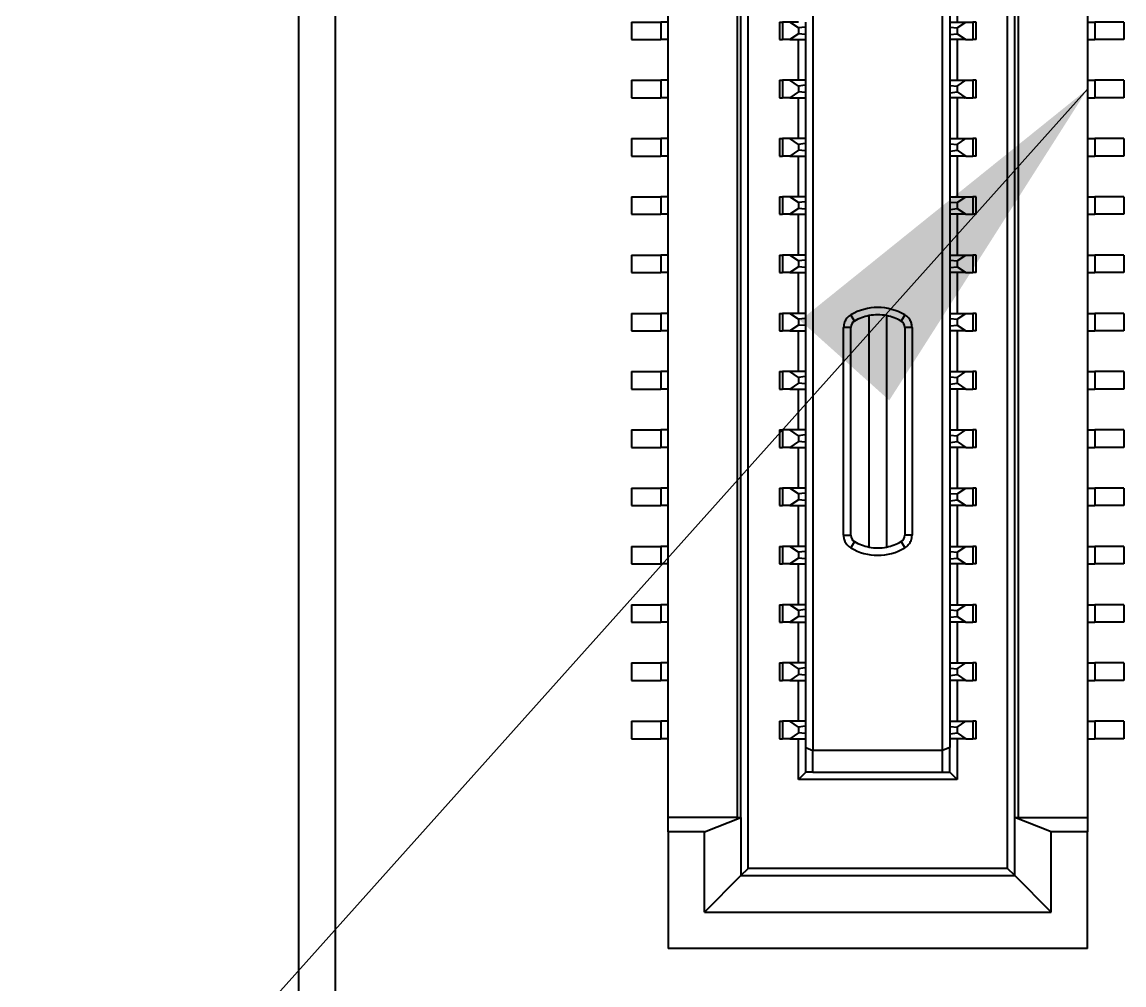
# Model space of a CAD drawing. Header units: millimetres. Extents: x 15 to 205, y 5 to 292.
# Drawn here: x 96.78 to 104.34, y 217.66 to 224.27 of the extents above; entities that cross this region are included whole.
import ezdxf

# ---------------------------------------------------------------- set-up
doc = ezdxf.new("R2010")
doc.units = ezdxf.units.MM
doc.layers.add('Annotations', color=7, linetype='Continuous')
doc.layers.add('Geometries', color=7, linetype='Continuous')
doc.dimstyles.new('ISO-25', dxfattribs={"dimtxt": 2.5, "dimasz": 2.5, "dimexe": 1.25, "dimexo": 0.625, "dimtad": 1, "dimtxsty": 'Standard', "dimcen": 2.5, "dimadec": 0, "dimazin": 0, "dimtfac": 1, "dimtmove": 0, "dimatfit": 3, "dimfxl": 1, "dimarcsym": 0})

msp = doc.modelspace()

# ---------------------------------------------------------------- linework, layer by layer
at = {"layer": 'Geometries', "linetype": 'Continuous', "lineweight": 40}
for p, q in [((98.675, 209.6276), (98.675, 242.6276)), ((98.925, 242.3776), (98.925, 209.8776)), ((101.76, 218.4626), (101.76, 229.9626)), ((103.54, 218.4626), (103.54, 229.9626)), ((101.685, 229.6126), (101.685, 218.8126)), ((101.71, 218.8126), (101.71, 229.6126)), ((103.59, 218.8126), (103.59, 229.6126)), ((103.615, 218.8126), (103.615, 229.6126)), ((102.205, 229.1526), (102.205, 219.2726)), ((103.095, 219.2726), (103.095, 229.1526)), ((101.21, 224.2726), (101.21, 224.5526)), ((103.145, 224.5526), (103.145, 224.2726)), ((103.195, 224.5526), (103.195, 224.2726)), ((104.09, 224.5526), (104.09, 224.2726)), ((100.96, 224.2726), (100.96, 224.1526)), ((100.96, 224.2726), (101.16, 224.2726)), ((101.21, 224.2726), (101.16, 224.2726)), ((101.16, 224.2726), (101.16, 224.1526)), ((101.21, 224.1526), (101.21, 224.2726)), ((101.975, 224.2726), (101.9968, 224.2726)), ((101.975, 224.2726), (101.975, 224.1526)), ((102.0463, 224.2726), (101.9968, 224.2726)), ((101.9968, 224.2726), (101.9968, 224.1526)), ((102.105, 224.2326), (102.0463, 224.2726)), ((102.105, 224.2726), (102.0463, 224.2726)), ((102.1525, 224.2385), (102.105, 224.2326)), ((102.105, 224.2326), (102.105, 224.1926)), ((102.155, 224.1526), (102.155, 224.2726)), ((103.145, 224.2726), (103.145, 224.2714)), ((103.145, 224.2726), (103.195, 224.2726)), ((103.145, 224.2714), (103.145, 224.1526)), ((103.1475, 224.2371), (103.195, 224.2326)), ((103.195, 224.2726), (103.2537, 224.2726)), ((103.195, 224.2326), (103.2537, 224.2726)), ((103.195, 224.2326), (103.195, 224.1926)), ((103.2537, 224.2726), (103.3032, 224.2726)), ((103.3032, 224.2726), (103.3032, 224.1526)), ((103.325, 224.2726), (103.3032, 224.2726)), ((103.325, 224.1526), (103.325, 224.2726)), ((104.09, 224.2726), (104.14, 224.2726)), ((104.09, 224.2726), (104.09, 224.1526)), ((104.34, 224.2726), (104.14, 224.2726)), ((104.14, 224.2726), (104.14, 224.1526)), ((104.34, 224.2726), (104.34, 224.1526)), ((100.96, 224.1526), (101.16, 224.1526)), ((101.21, 224.1526), (101.16, 224.1526)), ((101.21, 223.8726), (101.21, 224.1526)), ((101.975, 224.1526), (101.9968, 224.1526)), ((102.0463, 224.1526), (101.9968, 224.1526)), ((102.105, 224.1926), (102.0463, 224.1526)), ((102.0463, 224.1526), (102.105, 224.1526)), ((102.1525, 224.1882), (102.105, 224.1926)), ((102.105, 223.8726), (102.105, 224.1526)), ((102.105, 224.1526), (102.155, 224.1526)), ((102.155, 223.8726), (102.155, 224.1526)), ((103.195, 224.1526), (103.145, 224.1526)), ((103.145, 224.1526), (103.145, 223.8726)), ((103.1475, 224.1867), (103.195, 224.1926)), ((103.195, 224.1926), (103.2537, 224.1526)), ((103.195, 224.1526), (103.195, 223.8726)), ((103.2537, 224.1526), (103.195, 224.1526)), ((103.2537, 224.1526), (103.3032, 224.1526)), ((103.325, 224.1526), (103.3032, 224.1526)), ((104.09, 224.1526), (104.14, 224.1526)), ((104.09, 224.1526), (104.09, 223.8726)), ((104.34, 224.1526), (104.14, 224.1526)), ((100.96, 223.8726), (101.16, 223.8726)), ((100.96, 223.8726), (100.96, 223.7526)), ((101.16, 223.8726), (101.16, 223.7526)), ((101.21, 223.8726), (101.16, 223.8726)), ((101.21, 223.7526), (101.21, 223.8726)), ((101.975, 223.8726), (101.9968, 223.8726)), ((101.975, 223.8726), (101.975, 223.7526)), ((102.0463, 223.8726), (101.9968, 223.8726)), ((101.9968, 223.8726), (101.9968, 223.7526)), ((102.105, 223.8726), (102.0463, 223.8726)), ((102.105, 223.8326), (102.0463, 223.8726)), ((102.155, 223.8726), (102.105, 223.8726)), ((102.155, 223.7526), (102.155, 223.8726)), ((103.145, 223.8726), (103.195, 223.8726)), ((103.145, 223.8726), (103.145, 223.7684)), ((103.195, 223.8326), (103.2537, 223.8726)), ((103.195, 223.8726), (103.2537, 223.8726)), ((103.2537, 223.8726), (103.3032, 223.8726)), ((103.325, 223.8726), (103.3032, 223.8726)), ((103.3032, 223.8726), (103.3032, 223.7526)), ((103.325, 223.7526), (103.325, 223.8726)), ((104.09, 223.8726), (104.14, 223.8726)), ((104.09, 223.8726), (104.09, 223.7526)), ((104.34, 223.8726), (104.14, 223.8726)), ((104.14, 223.8726), (104.14, 223.7526)), ((104.34, 223.8726), (104.34, 223.7526)), ((102.105, 223.7926), (102.0463, 223.7526)), ((102.1525, 223.8385), (102.105, 223.8326)), ((102.105, 223.8326), (102.105, 223.7926)), ((102.1525, 223.7882), (102.105, 223.7926)), ((103.1475, 223.8371), (103.195, 223.8326)), ((103.1475, 223.7867), (103.195, 223.7926)), ((103.195, 223.8326), (103.195, 223.7926)), ((103.195, 223.7926), (103.2537, 223.7526)), ((100.96, 223.7526), (101.16, 223.7526)), ((101.21, 223.7526), (101.16, 223.7526)), ((101.21, 223.4726), (101.21, 223.7526)), ((101.975, 223.7526), (101.9968, 223.7526)), ((102.0463, 223.7526), (101.9968, 223.7526)), ((102.0463, 223.7526), (102.105, 223.7526)), ((102.105, 223.4726), (102.105, 223.7526)), ((102.105, 223.7526), (102.155, 223.7526)), ((102.155, 223.4726), (102.155, 223.7526)), ((103.145, 223.7684), (103.145, 223.7526)), ((103.195, 223.7526), (103.145, 223.7526)), ((103.145, 223.7526), (103.145, 223.4726)), ((103.195, 223.7526), (103.195, 223.4726)), ((103.2463, 223.7526), (103.195, 223.7526)), ((103.2463, 223.7526), (103.2464, 223.7526)), ((103.2537, 223.7526), (103.2464, 223.7526)), ((103.2537, 223.7526), (103.3032, 223.7526)), ((103.325, 223.7526), (103.3032, 223.7526)), ((104.09, 223.7526), (104.14, 223.7526)), ((104.09, 223.7526), (104.09, 223.4726)), ((104.34, 223.7526), (104.14, 223.7526)), ((100.96, 223.4726), (100.96, 223.3526)), ((100.96, 223.4726), (101.16, 223.4726)), ((101.16, 223.4726), (101.16, 223.3526)), ((101.21, 223.4726), (101.16, 223.4726)), ((101.21, 223.3526), (101.21, 223.4726)), ((101.975, 223.4726), (101.975, 223.3526)), ((101.975, 223.4726), (101.9968, 223.4726)), ((102.0463, 223.4726), (101.9968, 223.4726)), ((101.9968, 223.4726), (101.9968, 223.3526)), ((102.105, 223.4326), (102.0463, 223.4726)), ((102.105, 223.4726), (102.0463, 223.4726)), ((102.155, 223.4726), (102.105, 223.4726)), ((102.155, 223.3526), (102.155, 223.4726)), ((103.145, 223.4726), (103.145, 223.3528)), ((103.145, 223.4726), (103.195, 223.4726)), ((103.195, 223.4726), (103.2537, 223.4726)), ((103.195, 223.4326), (103.2537, 223.4726)), ((103.2537, 223.4726), (103.3032, 223.4726)), ((103.325, 223.4726), (103.3032, 223.4726)), ((103.3032, 223.4726), (103.3032, 223.3526)), ((103.325, 223.3526), (103.325, 223.4726)), ((104.09, 223.4726), (104.14, 223.4726)), ((104.09, 223.4726), (104.09, 223.3526)), ((104.34, 223.4726), (104.14, 223.4726)), ((104.14, 223.4726), (104.14, 223.3526)), ((104.34, 223.4726), (104.34, 223.3526)), ((102.1525, 223.4385), (102.105, 223.4326)), ((102.105, 223.4326), (102.105, 223.3926)), ((103.1475, 223.4371), (103.195, 223.4326)), ((103.195, 223.4326), (103.195, 223.3926)), ((100.96, 223.3526), (101.16, 223.3526)), ((101.21, 223.3526), (101.16, 223.3526)), ((101.21, 223.0726), (101.21, 223.3526)), ((101.975, 223.3526), (101.9968, 223.3526)), ((102.0463, 223.3526), (101.9968, 223.3526)), ((102.105, 223.3926), (102.0463, 223.3526)), ((102.0463, 223.3526), (102.0535, 223.3526)), ((102.0537, 223.3526), (102.0535, 223.3526)), ((102.0537, 223.3526), (102.105, 223.3526)), ((102.1525, 223.3882), (102.105, 223.3926)), ((102.105, 223.0726), (102.105, 223.3526)), ((102.105, 223.3526), (102.155, 223.3526)), ((102.155, 223.0726), (102.155, 223.3526)), ((103.145, 223.3528), (103.145, 223.3526)), ((103.195, 223.3526), (103.145, 223.3526)), ((103.145, 223.3526), (103.145, 223.0726)), ((103.1475, 223.3867), (103.195, 223.3926)), ((103.195, 223.3926), (103.2537, 223.3526)), ((103.195, 223.3526), (103.195, 223.0726)), ((103.2537, 223.3526), (103.195, 223.3526)), ((103.2537, 223.3526), (103.3032, 223.3526)), ((103.325, 223.3526), (103.3032, 223.3526)), ((104.09, 223.3526), (104.14, 223.3526)), ((104.09, 223.3526), (104.09, 223.0726)), ((104.34, 223.3526), (104.14, 223.3526)), ((100.96, 223.0726), (101.16, 223.0726)), ((100.96, 223.0726), (100.96, 222.9526)), ((101.16, 223.0726), (101.16, 222.9526)), ((101.21, 223.0726), (101.16, 223.0726)), ((101.21, 222.9526), (101.21, 223.0726)), ((101.975, 223.0726), (101.9968, 223.0726)), ((101.975, 223.0726), (101.975, 222.9526)), ((102.0463, 223.0726), (101.9968, 223.0726)), ((101.9968, 223.0726), (101.9968, 222.9526)), ((102.105, 223.0726), (102.0463, 223.0726)), ((102.105, 223.0326), (102.0463, 223.0726)), ((102.155, 223.0726), (102.105, 223.0726)), ((102.1525, 223.0385), (102.105, 223.0326)), ((102.105, 223.0326), (102.105, 222.9926)), ((102.155, 222.9526), (102.155, 223.0726)), ((103.145, 223.0726), (103.145, 222.9528)), ((103.145, 223.0726), (103.195, 223.0726)), ((103.1475, 223.0371), (103.195, 223.0326)), ((103.195, 223.0726), (103.2537, 223.0726)), ((103.195, 223.0326), (103.2537, 223.0726)), ((103.195, 223.0326), (103.195, 222.9926)), ((103.2537, 223.0726), (103.3032, 223.0726)), ((103.325, 223.0726), (103.3032, 223.0726)), ((103.3032, 223.0726), (103.3032, 222.9526)), ((103.325, 222.9526), (103.325, 223.0726)), ((104.09, 223.0726), (104.14, 223.0726)), ((104.09, 223.0726), (104.09, 222.9526)), ((104.34, 223.0726), (104.14, 223.0726)), ((104.14, 223.0726), (104.14, 222.9526)), ((104.34, 223.0726), (104.34, 222.9526)), ((100.96, 222.9526), (101.16, 222.9526)), ((101.21, 222.9526), (101.16, 222.9526)), ((101.21, 222.6726), (101.21, 222.9526)), ((101.975, 222.9526), (101.9968, 222.9526)), ((102.0463, 222.9526), (101.9968, 222.9526)), ((102.105, 222.9926), (102.0463, 222.9526)), ((102.0463, 222.9526), (102.105, 222.9526)), ((102.1525, 222.9882), (102.105, 222.9926)), ((102.105, 222.6726), (102.105, 222.9526)), ((102.105, 222.9526), (102.155, 222.9526)), ((102.155, 222.6726), (102.155, 222.9526)), ((103.145, 222.9528), (103.145, 222.9526)), ((103.195, 222.9526), (103.145, 222.9526)), ((103.145, 222.9526), (103.145, 222.6726)), ((103.1475, 222.9867), (103.195, 222.9926)), ((103.195, 222.9926), (103.2537, 222.9526)), ((103.195, 222.9526), (103.195, 222.6726)), ((103.2537, 222.9526), (103.195, 222.9526)), ((103.2537, 222.9526), (103.3032, 222.9526)), ((103.325, 222.9526), (103.3032, 222.9526)), ((104.09, 222.9526), (104.14, 222.9526)), ((104.09, 222.9526), (104.09, 222.6726)), ((104.34, 222.9526), (104.14, 222.9526)), ((100.96, 222.6726), (101.16, 222.6726)), ((100.96, 222.6726), (100.96, 222.5526)), ((101.21, 222.6726), (101.16, 222.6726)), ((101.16, 222.6726), (101.16, 222.5526)), ((101.21, 222.5526), (101.21, 222.6726)), ((101.975, 222.6726), (101.9968, 222.6726)), ((101.975, 222.6726), (101.975, 222.5526)), ((101.9968, 222.6726), (101.9968, 222.5526)), ((102.0463, 222.6726), (101.9968, 222.6726)), ((102.105, 222.6726), (102.0463, 222.6726)), ((102.105, 222.6326), (102.0463, 222.6726)), ((102.155, 222.6726), (102.105, 222.6726)), ((102.1525, 222.6385), (102.105, 222.6326)), ((102.155, 222.5526), (102.155, 222.6726)), ((103.145, 222.6726), (103.145, 222.5528)), ((103.145, 222.6726), (103.195, 222.6726)), ((103.195, 222.6726), (103.2537, 222.6726)), ((103.195, 222.6326), (103.2537, 222.6726)), ((103.2537, 222.6726), (103.3032, 222.6726)), ((103.325, 222.6726), (103.3032, 222.6726)), ((103.3032, 222.6726), (103.3032, 222.5526)), ((103.325, 222.5526), (103.325, 222.6726)), ((104.09, 222.6726), (104.14, 222.6726)), ((104.09, 222.6726), (104.09, 222.5526)), ((104.34, 222.6726), (104.14, 222.6726)), ((104.14, 222.6726), (104.14, 222.5526)), ((104.34, 222.6726), (104.34, 222.5526)), ((102.105, 222.5926), (102.0463, 222.5526)), ((102.105, 222.6326), (102.105, 222.5926)), ((102.1525, 222.5882), (102.105, 222.5926)), ((103.1475, 222.6371), (103.195, 222.6326)), ((103.1475, 222.5867), (103.195, 222.5926)), ((103.195, 222.6326), (103.195, 222.5926)), ((103.195, 222.5926), (103.2537, 222.5526)), ((100.96, 222.5526), (101.16, 222.5526)), ((101.21, 222.5526), (101.16, 222.5526)), ((101.21, 222.2726), (101.21, 222.5526)), ((101.975, 222.5526), (101.9968, 222.5526)), ((102.0463, 222.5526), (101.9968, 222.5526)), ((102.0463, 222.5526), (102.105, 222.5526)), ((102.105, 222.2726), (102.105, 222.5526)), ((102.105, 222.5526), (102.155, 222.5526)), ((102.155, 222.2726), (102.155, 222.5526)), ((103.145, 222.5528), (103.145, 222.5526)), ((103.195, 222.5526), (103.145, 222.5526)), ((103.145, 222.5526), (103.145, 222.2726)), ((103.195, 222.5526), (103.195, 222.2726)), ((103.2537, 222.5526), (103.195, 222.5526)), ((103.2537, 222.5526), (103.3032, 222.5526)), ((103.325, 222.5526), (103.3032, 222.5526)), ((104.09, 222.5526), (104.14, 222.5526)), ((104.09, 222.5526), (104.09, 222.2726)), ((104.34, 222.5526), (104.14, 222.5526)), ((100.96, 222.2726), (101.16, 222.2726)), ((100.96, 222.2726), (100.96, 222.1526)), ((101.16, 222.2726), (101.16, 222.1526)), ((101.21, 222.2726), (101.16, 222.2726)), ((101.21, 222.1526), (101.21, 222.2726)), ((101.975, 222.2726), (101.9968, 222.2726)), ((101.975, 222.2726), (101.975, 222.1526)), ((102.0463, 222.2726), (101.9968, 222.2726)), ((101.9968, 222.2726), (101.9968, 222.1526)), ((102.105, 222.2726), (102.0463, 222.2726)), ((102.105, 222.2326), (102.0463, 222.2726)), ((102.155, 222.2726), (102.105, 222.2726)), ((102.155, 222.1526), (102.155, 222.2726)), ((102.49, 222.2198), (102.465, 222.2631)), ((102.835, 222.2631), (102.81, 222.2198)), ((103.145, 222.2726), (103.195, 222.2726)), ((103.145, 222.2726), (103.145, 222.1528)), ((103.195, 222.2726), (103.2537, 222.2726)), ((103.195, 222.2326), (103.2537, 222.2726)), ((103.2537, 222.2726), (103.3032, 222.2726)), ((103.325, 222.2726), (103.3032, 222.2726)), ((103.3032, 222.2726), (103.3032, 222.1526)), ((103.325, 222.1526), (103.325, 222.2726)), ((104.09, 222.2726), (104.09, 222.1526)), ((104.09, 222.2726), (104.14, 222.2726)), ((104.34, 222.2726), (104.14, 222.2726)), ((104.14, 222.2726), (104.14, 222.1526)), ((104.34, 222.2726), (104.34, 222.1526)), ((102.105, 222.1926), (102.0463, 222.1526)), ((102.1525, 222.2385), (102.105, 222.2326)), ((102.105, 222.2326), (102.105, 222.1926)), ((102.1525, 222.1882), (102.105, 222.1926)), ((102.59, 220.6683), (102.59, 222.257)), ((102.71, 222.257), (102.71, 220.6683)), ((103.1475, 222.2371), (103.195, 222.2326)), ((103.1475, 222.1867), (103.195, 222.1926)), ((103.195, 222.2326), (103.195, 222.1926)), ((103.195, 222.1926), (103.2537, 222.1526)), ((100.96, 222.1526), (101.16, 222.1526)), ((101.21, 222.1526), (101.16, 222.1526)), ((101.21, 221.8726), (101.21, 222.1526)), ((101.975, 222.1526), (101.9968, 222.1526)), ((102.0463, 222.1526), (101.9968, 222.1526)), ((102.0463, 222.1526), (102.105, 222.1526)), ((102.105, 221.8726), (102.105, 222.1526)), ((102.105, 222.1526), (102.155, 222.1526)), ((102.155, 221.8726), (102.155, 222.1526)), ((102.465, 222.1765), (102.415, 222.1765)), ((102.415, 220.7488), (102.415, 222.1765)), ((102.465, 220.7488), (102.465, 222.1765)), ((102.835, 222.1765), (102.835, 220.7488)), ((102.885, 222.1765), (102.835, 222.1765)), ((102.885, 222.1765), (102.885, 220.7488)), ((103.145, 222.1528), (103.145, 222.1526)), ((103.195, 222.1526), (103.145, 222.1526)), ((103.145, 222.1526), (103.145, 221.8726)), ((103.195, 222.1526), (103.195, 221.8726)), ((103.2537, 222.1526), (103.195, 222.1526)), ((103.2537, 222.1526), (103.3032, 222.1526)), ((103.325, 222.1526), (103.3032, 222.1526)), ((104.09, 222.1526), (104.14, 222.1526)), ((104.09, 222.1526), (104.09, 221.8726)), ((104.34, 222.1526), (104.14, 222.1526)), ((100.96, 221.8726), (101.16, 221.8726)), ((100.96, 221.8726), (100.96, 221.7526)), ((101.21, 221.8726), (101.16, 221.8726)), ((101.16, 221.8726), (101.16, 221.7526)), ((101.21, 221.7526), (101.21, 221.8726)), ((101.975, 221.8726), (101.9968, 221.8726)), ((101.975, 221.8726), (101.975, 221.7526)), ((102.0463, 221.8726), (101.9968, 221.8726)), ((101.9968, 221.8726), (101.9968, 221.7526)), ((102.105, 221.8726), (102.0463, 221.8726)), ((102.105, 221.8326), (102.0463, 221.8726)), ((102.155, 221.8726), (102.105, 221.8726)), ((102.1525, 221.8385), (102.105, 221.8326)), ((102.105, 221.8326), (102.105, 221.7926)), ((102.155, 221.7526), (102.155, 221.8726)), ((103.145, 221.8726), (103.195, 221.8726)), ((103.145, 221.8726), (103.145, 221.8714)), ((103.145, 221.8714), (103.145, 221.7526)), ((103.1475, 221.8371), (103.195, 221.8326)), ((103.195, 221.8726), (103.2537, 221.8726)), ((103.195, 221.8326), (103.2537, 221.8726)), ((103.195, 221.8326), (103.195, 221.7926)), ((103.2537, 221.8726), (103.3032, 221.8726)), ((103.3032, 221.8726), (103.3032, 221.7526)), ((103.325, 221.8726), (103.3032, 221.8726)), ((103.325, 221.7526), (103.325, 221.8726)), ((104.09, 221.8726), (104.09, 221.7526)), ((104.09, 221.8726), (104.14, 221.8726)), ((104.34, 221.8726), (104.14, 221.8726)), ((104.14, 221.8726), (104.14, 221.7526)), ((104.34, 221.8726), (104.34, 221.7526)), ((100.96, 221.7526), (101.16, 221.7526)), ((101.21, 221.7526), (101.16, 221.7526)), ((101.21, 221.4726), (101.21, 221.7526)), ((101.975, 221.7526), (101.9968, 221.7526)), ((102.0463, 221.7526), (101.9968, 221.7526)), ((102.105, 221.7926), (102.0463, 221.7526)), ((102.0463, 221.7526), (102.105, 221.7526)), ((102.1525, 221.7882), (102.105, 221.7926)), ((102.105, 221.4726), (102.105, 221.7526)), ((102.105, 221.7526), (102.155, 221.7526)), ((102.155, 221.4726), (102.155, 221.7526)), ((103.195, 221.7526), (103.145, 221.7526)), ((103.145, 221.7526), (103.145, 221.4726)), ((103.1475, 221.7867), (103.195, 221.7926)), ((103.195, 221.7926), (103.2537, 221.7526)), ((103.195, 221.7526), (103.195, 221.4726)), ((103.2537, 221.7526), (103.195, 221.7526)), ((103.2537, 221.7526), (103.3032, 221.7526)), ((103.325, 221.7526), (103.3032, 221.7526)), ((104.09, 221.7526), (104.09, 221.4726)), ((104.09, 221.7526), (104.14, 221.7526)), ((104.34, 221.7526), (104.14, 221.7526)), ((100.96, 221.4726), (100.96, 221.3526)), ((100.96, 221.4726), (101.16, 221.4726)), ((101.21, 221.4726), (101.16, 221.4726)), ((101.16, 221.4726), (101.16, 221.3526)), ((101.21, 221.3526), (101.21, 221.4726)), ((101.975, 221.4726), (101.9968, 221.4726)), ((101.975, 221.4726), (101.975, 221.3526)), ((102.0463, 221.4726), (101.9968, 221.4726)), ((101.9968, 221.4726), (101.9968, 221.3526)), ((102.105, 221.4726), (102.0463, 221.4726)), ((102.105, 221.4326), (102.0463, 221.4726)), ((102.155, 221.4726), (102.105, 221.4726)), ((102.1525, 221.4385), (102.105, 221.4326)), ((102.105, 221.4326), (102.105, 221.3926)), ((102.155, 221.3526), (102.155, 221.4726)), ((103.145, 221.4726), (103.195, 221.4726)), ((103.145, 221.4726), (103.145, 221.3528)), ((103.1475, 221.4371), (103.195, 221.4326)), ((103.195, 221.4726), (103.2537, 221.4726)), ((103.195, 221.4326), (103.2537, 221.4726)), ((103.195, 221.4326), (103.195, 221.3926)), ((103.2537, 221.4726), (103.3032, 221.4726)), ((103.325, 221.4726), (103.3032, 221.4726)), ((103.3032, 221.4726), (103.3032, 221.3526)), ((103.325, 221.3526), (103.325, 221.4726)), ((104.09, 221.4726), (104.14, 221.4726)), ((104.09, 221.4726), (104.09, 221.3526)), ((104.34, 221.4726), (104.14, 221.4726)), ((104.14, 221.4726), (104.14, 221.3526)), ((104.34, 221.4726), (104.34, 221.3526)), ((100.96, 221.3526), (101.16, 221.3526)), ((101.21, 221.3526), (101.16, 221.3526)), ((101.21, 221.0726), (101.21, 221.3526)), ((101.975, 221.3526), (101.9968, 221.3526)), ((102.0463, 221.3526), (101.9968, 221.3526)), ((102.105, 221.3926), (102.0463, 221.3526)), ((102.0463, 221.3526), (102.105, 221.3526)), ((102.1525, 221.3882), (102.105, 221.3926)), ((102.105, 221.0726), (102.105, 221.3526)), ((102.105, 221.3526), (102.155, 221.3526)), ((102.155, 221.0726), (102.155, 221.3526)), ((103.145, 221.3528), (103.145, 221.3526)), ((103.195, 221.3526), (103.145, 221.3526)), ((103.145, 221.3526), (103.145, 221.0726)), ((103.1475, 221.3867), (103.195, 221.3926)), ((103.195, 221.3926), (103.2537, 221.3526)), ((103.195, 221.3526), (103.195, 221.0726)), ((103.2537, 221.3526), (103.195, 221.3526)), ((103.2537, 221.3526), (103.3032, 221.3526)), ((103.325, 221.3526), (103.3032, 221.3526)), ((104.09, 221.3526), (104.09, 221.0726)), ((104.09, 221.3526), (104.14, 221.3526)), ((104.34, 221.3526), (104.14, 221.3526)), ((100.96, 221.0726), (101.16, 221.0726)), ((100.96, 221.0726), (100.96, 220.9526)), ((101.21, 221.0726), (101.16, 221.0726)), ((101.16, 221.0726), (101.16, 220.9526)), ((101.21, 220.9526), (101.21, 221.0726)), ((101.975, 221.0726), (101.9968, 221.0726)), ((101.975, 221.0726), (101.975, 220.9526)), ((102.0463, 221.0726), (101.9968, 221.0726)), ((101.9968, 221.0726), (101.9968, 220.9526)), ((102.105, 221.0726), (102.0463, 221.0726)), ((102.105, 221.0326), (102.0463, 221.0726)), ((102.155, 221.0726), (102.105, 221.0726)), ((102.155, 220.9526), (102.155, 221.0726)), ((103.145, 221.0726), (103.145, 220.9528)), ((103.145, 221.0726), (103.195, 221.0726)), ((103.195, 221.0726), (103.2537, 221.0726)), ((103.195, 221.0326), (103.2537, 221.0726)), ((103.2537, 221.0726), (103.3032, 221.0726)), ((103.325, 221.0726), (103.3032, 221.0726)), ((103.3032, 221.0726), (103.3032, 220.9526)), ((103.325, 220.9526), (103.325, 221.0726)), ((104.09, 221.0726), (104.09, 220.9526)), ((104.09, 221.0726), (104.14, 221.0726)), ((104.14, 221.0726), (104.14, 220.9526)), ((104.34, 221.0726), (104.14, 221.0726)), ((104.34, 221.0726), (104.34, 220.9526)), ((102.105, 220.9926), (102.0463, 220.9526)), ((102.1525, 221.0385), (102.105, 221.0326)), ((102.105, 221.0326), (102.105, 220.9926)), ((102.1525, 220.9882), (102.105, 220.9926)), ((103.1475, 221.0371), (103.195, 221.0326)), ((103.1475, 220.9867), (103.195, 220.9926)), ((103.195, 221.0326), (103.195, 220.9926)), ((103.195, 220.9926), (103.2537, 220.9526)), ((100.96, 220.9526), (101.16, 220.9526)), ((101.21, 220.9526), (101.16, 220.9526)), ((101.21, 220.6726), (101.21, 220.9526)), ((101.975, 220.9526), (101.9968, 220.9526)), ((102.0463, 220.9526), (101.9968, 220.9526)), ((102.0463, 220.9526), (102.105, 220.9526)), ((102.105, 220.6726), (102.105, 220.9526)), ((102.105, 220.9526), (102.155, 220.9526)), ((102.155, 220.6726), (102.155, 220.9526)), ((103.145, 220.9528), (103.145, 220.9526)), ((103.195, 220.9526), (103.145, 220.9526)), ((103.145, 220.9526), (103.145, 220.6726)), ((103.195, 220.9526), (103.195, 220.6726)), ((103.2537, 220.9526), (103.195, 220.9526)), ((103.2537, 220.9526), (103.3032, 220.9526)), ((103.325, 220.9526), (103.3032, 220.9526)), ((104.09, 220.9526), (104.09, 220.6726)), ((104.09, 220.9526), (104.14, 220.9526)), ((104.34, 220.9526), (104.14, 220.9526)), ((102.415, 220.7488), (102.465, 220.7488)), ((102.885, 220.7488), (102.835, 220.7488)), ((100.96, 220.6726), (100.96, 220.5526)), ((100.96, 220.6726), (101.16, 220.6726)), ((101.16, 220.6726), (101.16, 220.5526)), ((101.21, 220.6726), (101.16, 220.6726)), ((101.21, 220.5526), (101.21, 220.6726)), ((101.975, 220.6726), (101.9968, 220.6726)), ((101.975, 220.6726), (101.975, 220.5526)), ((102.0463, 220.6726), (101.9968, 220.6726)), ((101.9968, 220.6726), (101.9968, 220.5526)), ((102.105, 220.6326), (102.0463, 220.6726)), ((102.105, 220.6726), (102.0463, 220.6726)), ((102.155, 220.6726), (102.105, 220.6726)), ((102.155, 220.5526), (102.155, 220.6726)), ((102.49, 220.7055), (102.465, 220.6622)), ((102.81, 220.7055), (102.835, 220.6622)), ((103.145, 220.6726), (103.195, 220.6726)), ((103.145, 220.6726), (103.145, 220.5528)), ((103.195, 220.6726), (103.2537, 220.6726)), ((103.195, 220.6326), (103.2537, 220.6726)), ((103.2537, 220.6726), (103.3032, 220.6726)), ((103.325, 220.6726), (103.3032, 220.6726)), ((103.3032, 220.6726), (103.3032, 220.5526)), ((103.325, 220.5526), (103.325, 220.6726)), ((104.09, 220.6726), (104.09, 220.5526)), ((104.09, 220.6726), (104.14, 220.6726)), ((104.34, 220.6726), (104.14, 220.6726)), ((104.14, 220.6726), (104.14, 220.5526)), ((104.34, 220.6726), (104.34, 220.5526)), ((102.1525, 220.6385), (102.105, 220.6326)), ((102.105, 220.6326), (102.105, 220.5926)), ((103.1475, 220.6371), (103.195, 220.6326)), ((103.195, 220.6326), (103.195, 220.5926)), ((100.96, 220.5526), (101.16, 220.5526)), ((101.21, 220.5526), (101.16, 220.5526)), ((101.21, 220.2726), (101.21, 220.5526)), ((101.975, 220.5526), (101.9968, 220.5526)), ((102.0463, 220.5526), (101.9968, 220.5526)), ((102.105, 220.5926), (102.0463, 220.5526)), ((102.0463, 220.5526), (102.105, 220.5526)), ((102.1525, 220.5882), (102.105, 220.5926)), ((102.105, 220.2726), (102.105, 220.5526)), ((102.105, 220.5526), (102.155, 220.5526)), ((102.155, 220.2726), (102.155, 220.5526)), ((103.145, 220.5528), (103.145, 220.5526)), ((103.195, 220.5526), (103.145, 220.5526)), ((103.145, 220.5526), (103.145, 220.2726)), ((103.1475, 220.5867), (103.195, 220.5926)), ((103.195, 220.5926), (103.2537, 220.5526)), ((103.195, 220.5526), (103.195, 220.2726)), ((103.2537, 220.5526), (103.195, 220.5526)), ((103.2537, 220.5526), (103.3032, 220.5526)), ((103.325, 220.5526), (103.3032, 220.5526)), ((104.09, 220.5526), (104.14, 220.5526)), ((104.09, 220.5526), (104.09, 220.2726)), ((104.34, 220.5526), (104.14, 220.5526)), ((100.96, 220.2726), (101.16, 220.2726)), ((100.96, 220.2726), (100.96, 220.1526)), ((101.21, 220.2726), (101.16, 220.2726)), ((101.16, 220.2726), (101.16, 220.1526)), ((101.21, 220.1526), (101.21, 220.2726)), ((101.975, 220.2726), (101.9968, 220.2726)), ((101.975, 220.2726), (101.975, 220.1526)), ((102.0463, 220.2726), (101.9968, 220.2726)), ((101.9968, 220.2726), (101.9968, 220.1526)), ((102.105, 220.2726), (102.0463, 220.2726)), ((102.105, 220.2326), (102.0463, 220.2726)), ((102.155, 220.2726), (102.105, 220.2726)), ((102.1525, 220.2385), (102.105, 220.2326)), ((102.105, 220.2326), (102.105, 220.1926)), ((102.155, 220.1526), (102.155, 220.2726)), ((103.145, 220.2726), (103.145, 220.2721)), ((103.145, 220.2726), (103.195, 220.2726)), ((103.145, 220.2721), (103.145, 220.1526)), ((103.1475, 220.2371), (103.195, 220.2326)), ((103.195, 220.2726), (103.2537, 220.2726)), ((103.195, 220.2326), (103.2537, 220.2726)), ((103.195, 220.2326), (103.195, 220.1926)), ((103.2537, 220.2726), (103.3032, 220.2726)), ((103.325, 220.2726), (103.3032, 220.2726)), ((103.3032, 220.2726), (103.3032, 220.1526)), ((103.325, 220.1526), (103.325, 220.2726)), ((104.09, 220.2726), (104.14, 220.2726)), ((104.09, 220.2726), (104.09, 220.1526)), ((104.34, 220.2726), (104.14, 220.2726)), ((104.14, 220.2726), (104.14, 220.1526)), ((104.34, 220.2726), (104.34, 220.1526)), ((100.96, 220.1526), (101.16, 220.1526)), ((101.21, 220.1526), (101.16, 220.1526)), ((101.21, 219.8726), (101.21, 220.1526)), ((101.975, 220.1526), (101.9968, 220.1526)), ((102.0463, 220.1526), (101.9968, 220.1526)), ((102.105, 220.1926), (102.0463, 220.1526)), ((102.0463, 220.1526), (102.105, 220.1526)), ((102.1525, 220.1882), (102.105, 220.1926)), ((102.105, 219.8726), (102.105, 220.1526)), ((102.105, 220.1526), (102.155, 220.1526)), ((102.155, 219.8726), (102.155, 220.1526)), ((103.195, 220.1526), (103.145, 220.1526)), ((103.145, 220.1526), (103.145, 219.8726)), ((103.1475, 220.1867), (103.195, 220.1926)), ((103.195, 220.1926), (103.2537, 220.1526)), ((103.195, 220.1526), (103.195, 219.8726)), ((103.2537, 220.1526), (103.195, 220.1526)), ((103.2537, 220.1526), (103.3032, 220.1526)), ((103.325, 220.1526), (103.3032, 220.1526)), ((104.09, 220.1526), (104.14, 220.1526)), ((104.09, 220.1526), (104.09, 219.8726)), ((104.34, 220.1526), (104.14, 220.1526)), ((100.96, 219.8726), (101.16, 219.8726)), ((100.96, 219.8726), (100.96, 219.7526)), ((101.21, 219.8726), (101.16, 219.8726)), ((101.16, 219.8726), (101.16, 219.7526)), ((101.21, 219.7526), (101.21, 219.8726)), ((101.975, 219.8726), (101.9968, 219.8726)), ((101.975, 219.8726), (101.975, 219.7526)), ((101.9968, 219.8726), (101.9968, 219.7526)), ((102.0463, 219.8726), (101.9968, 219.8726)), ((102.105, 219.8726), (102.0463, 219.8726)), ((102.105, 219.8326), (102.0463, 219.8726)), ((102.155, 219.8726), (102.105, 219.8726)), ((102.155, 219.7526), (102.155, 219.8726)), ((103.145, 219.8726), (103.195, 219.8726)), ((103.145, 219.8726), (103.145, 219.8721)), ((103.145, 219.8721), (103.145, 219.7526)), ((103.195, 219.8726), (103.2537, 219.8726)), ((103.195, 219.8326), (103.2537, 219.8726)), ((103.2537, 219.8726), (103.3032, 219.8726)), ((103.325, 219.8726), (103.3032, 219.8726)), ((103.3032, 219.8726), (103.3032, 219.7526)), ((103.325, 219.7526), (103.325, 219.8726)), ((104.09, 219.8726), (104.14, 219.8726)), ((104.09, 219.8726), (104.09, 219.7526)), ((104.34, 219.8726), (104.14, 219.8726)), ((104.14, 219.8726), (104.14, 219.7526)), ((104.34, 219.8726), (104.34, 219.7526)), ((102.105, 219.7926), (102.0463, 219.7526)), ((102.1525, 219.8385), (102.105, 219.8326)), ((102.105, 219.8326), (102.105, 219.7926)), ((102.1525, 219.7882), (102.105, 219.7926)), ((103.1475, 219.8371), (103.195, 219.8326)), ((103.1475, 219.7867), (103.195, 219.7926)), ((103.195, 219.8326), (103.195, 219.7926)), ((103.195, 219.7926), (103.2537, 219.7526)), ((100.96, 219.7526), (101.16, 219.7526)), ((101.21, 219.7526), (101.16, 219.7526)), ((101.21, 219.4726), (101.21, 219.7526)), ((101.975, 219.7526), (101.9968, 219.7526)), ((102.0463, 219.7526), (101.9968, 219.7526)), ((102.0463, 219.7526), (102.105, 219.7526)), ((102.105, 219.4726), (102.105, 219.7526)), ((102.105, 219.7526), (102.155, 219.7526)), ((102.155, 219.4726), (102.155, 219.7526)), ((103.195, 219.7526), (103.145, 219.7526)), ((103.145, 219.7526), (103.145, 219.4726)), ((103.195, 219.7526), (103.195, 219.4726)), ((103.2537, 219.7526), (103.195, 219.7526)), ((103.2537, 219.7526), (103.3032, 219.7526)), ((103.325, 219.7526), (103.3032, 219.7526)), ((104.09, 219.7526), (104.14, 219.7526)), ((104.09, 219.7526), (104.09, 219.4726)), ((104.34, 219.7526), (104.14, 219.7526)), ((100.96, 219.4726), (101.16, 219.4726)), ((100.96, 219.4726), (100.96, 219.3526)), ((101.21, 219.4726), (101.16, 219.4726)), ((101.16, 219.4726), (101.16, 219.3526)), ((101.21, 219.3526), (101.21, 219.4726)), ((101.975, 219.4726), (101.9968, 219.4726)), ((101.975, 219.4726), (101.975, 219.3526)), ((102.0463, 219.4726), (101.9968, 219.4726)), ((101.9968, 219.4726), (101.9968, 219.3526)), ((102.105, 219.4726), (102.0463, 219.4726)), ((102.105, 219.4326), (102.0463, 219.4726)), ((102.155, 219.4726), (102.105, 219.4726)), ((102.155, 219.3526), (102.155, 219.4726)), ((103.145, 219.4726), (103.195, 219.4726)), ((103.145, 219.4726), (103.145, 219.4721)), ((103.145, 219.4721), (103.145, 219.3526)), ((103.195, 219.4726), (103.2537, 219.4726)), ((103.195, 219.4326), (103.2537, 219.4726)), ((103.2537, 219.4726), (103.3032, 219.4726)), ((103.325, 219.4726), (103.3032, 219.4726)), ((103.3032, 219.4726), (103.3032, 219.3526)), ((103.325, 219.3526), (103.325, 219.4726)), ((104.09, 219.4726), (104.14, 219.4726)), ((104.09, 219.4726), (104.09, 219.3526)), ((104.34, 219.4726), (104.14, 219.4726)), ((104.14, 219.4726), (104.14, 219.3526)), ((104.34, 219.4726), (104.34, 219.3526)), ((102.105, 219.3926), (102.0463, 219.3526)), ((102.1525, 219.4385), (102.105, 219.4326)), ((102.105, 219.4326), (102.105, 219.3926)), ((102.1525, 219.3882), (102.105, 219.3926)), ((103.1475, 219.4371), (103.195, 219.4326)), ((103.1475, 219.3867), (103.195, 219.3926)), ((103.195, 219.4326), (103.195, 219.3926)), ((103.195, 219.3926), (103.2537, 219.3526)), ((100.96, 219.3526), (101.16, 219.3526)), ((101.21, 219.3526), (101.16, 219.3526)), ((101.21, 218.8126), (101.21, 219.3526)), ((101.975, 219.3526), (101.9968, 219.3526)), ((102.0463, 219.3526), (101.9968, 219.3526)), ((102.0463, 219.3526), (102.105, 219.3526)), ((102.105, 219.0726), (102.105, 219.3526)), ((102.105, 219.3526), (102.155, 219.3526)), ((102.155, 219.2933), (102.155, 219.3526)), ((103.195, 219.3526), (103.145, 219.3526)), ((103.145, 219.3526), (103.145, 219.2933)), ((103.195, 219.3526), (103.195, 219.0726)), ((103.2537, 219.3526), (103.195, 219.3526)), ((103.2537, 219.3526), (103.3032, 219.3526)), ((103.325, 219.3526), (103.3032, 219.3526)), ((104.09, 219.3526), (104.14, 219.3526)), ((104.09, 219.3526), (104.09, 218.8126)), ((104.34, 219.3526), (104.14, 219.3526)), ((102.155, 219.2933), (102.205, 219.2726)), ((102.155, 219.1226), (102.155, 219.2933)), ((102.205, 219.1226), (102.205, 219.2726)), ((103.095, 219.2726), (102.205, 219.2726)), ((103.145, 219.2933), (103.095, 219.2726)), ((103.095, 219.1226), (103.095, 219.2726)), ((103.145, 219.1226), (103.145, 219.2933)), ((102.105, 219.0726), (102.155, 219.1226)), ((102.205, 219.1226), (102.155, 219.1226)), ((102.205, 219.1226), (103.095, 219.1226)), ((103.095, 219.1226), (103.145, 219.1226)), ((103.195, 219.0726), (103.145, 219.1226)), ((103.195, 219.0726), (102.105, 219.0726)), ((101.21, 218.7126), (101.21, 218.8126)), ((101.685, 218.8126), (101.21, 218.8126)), ((101.46, 218.7126), (101.71, 218.8126)), ((101.685, 218.8126), (101.71, 218.8126)), ((101.71, 218.8126), (101.71, 218.4126)), ((103.84, 218.7126), (103.59, 218.8126)), ((103.59, 218.4126), (103.59, 218.8126)), ((103.59, 218.8126), (103.615, 218.8126)), ((103.615, 218.8126), (104.09, 218.8126)), ((104.09, 218.8126), (104.09, 218.7126)), ((101.21, 218.7126), (101.21, 217.9126)), ((101.46, 218.7126), (101.21, 218.7126)), ((101.46, 218.1626), (101.46, 218.7126)), ((103.84, 218.1626), (103.84, 218.7126)), ((104.09, 218.7126), (103.84, 218.7126)), ((104.09, 217.9126), (104.09, 218.7126)), ((101.46, 218.1626), (101.71, 218.4126)), ((101.71, 218.4126), (101.76, 218.4626)), ((101.71, 218.4126), (103.59, 218.4126)), ((103.54, 218.4626), (101.76, 218.4626)), ((103.59, 218.4126), (103.54, 218.4626)), ((103.84, 218.1626), (103.59, 218.4126)), ((101.46, 218.1626), (103.84, 218.1626)), ((104.09, 217.9126), (101.21, 217.9126))]:
    msp.add_line(p, q, dxfattribs=at)
at = {"layer": 'Geometries', "linetype": 'Continuous', "lineweight": 40, "flags": 128}
for points in [[(102.465, 222.2631), (102.4576, 222.2583), (102.4507, 222.253), (102.4462, 222.2489), (102.442, 222.2446), (102.4381, 222.24), (102.4332, 222.2335), (102.4289, 222.2266), (102.425, 222.2192), (102.4218, 222.2115), (102.419, 222.2031), (102.417, 222.1945), (102.4157, 222.1855), (102.4151, 222.1765)], [(102.885, 222.1765), (102.8846, 222.1852), (102.8834, 222.1939), (102.8821, 222.1998), (102.8805, 222.2056), (102.8785, 222.2113), (102.8753, 222.2188), (102.8715, 222.226), (102.867, 222.233), (102.862, 222.2397), (102.8561, 222.2463), (102.8496, 222.2523), (102.8425, 222.258), (102.835, 222.263)], [(102.415, 220.7488), (102.4154, 220.7401), (102.4166, 220.7314), (102.4179, 220.7255), (102.4195, 220.7197), (102.4215, 220.714), (102.4247, 220.7065), (102.4285, 220.6993), (102.433, 220.6922), (102.438, 220.6856), (102.4439, 220.679), (102.4504, 220.673), (102.4575, 220.6673), (102.465, 220.6623)], [(102.835, 220.6622), (102.8424, 220.6669), (102.8493, 220.6723), (102.8538, 220.6763), (102.858, 220.6807), (102.8619, 220.6852), (102.8668, 220.6917), (102.8711, 220.6986), (102.875, 220.7061), (102.8782, 220.7138), (102.881, 220.7222), (102.883, 220.7308), (102.8843, 220.7397), (102.8849, 220.7488)]]:
    msp.add_lwpolyline(points, dxfattribs=at)
at = {"layer": 'Geometries', "linetype": 'Continuous', "lineweight": 40}
for centre, radius, start, end in [((102.65, 221.9426), 0.37, 60, 120), ((102.65, 221.9426), 0.32, 79.19308, 100.80692), ((102.515, 222.1765), 0.05, 119.99969, 180.00074), ((102.65, 221.9426), 0.32, 100.80692, 120), ((102.65, 221.9426), 0.32, 60, 79.19308), ((102.785, 222.1765), 0.05, 0.00026, 60.00083), ((102.515, 220.7488), 0.05, 180.00026, 240.00059), ((102.785, 220.7488), 0.05, 300.00025, 0.00083), ((102.65, 220.9826), 0.32, 240, 259.19308), ((102.65, 220.9826), 0.32, 280.80692, 300), ((102.65, 220.9826), 0.37, 240, 300), ((102.65, 220.9826), 0.32, 259.19308, 280.80692)]:
    msp.add_arc(centre, radius, start, end, dxfattribs=at)

# ---------------------------------------------------------------- leaders
at = {"layer": 'Annotations', "linetype": 'Continuous', "lineweight": 15}
msp.add_leader([(104.09, 223.8126), (77.4415, 194.0373)], dimstyle='ISO-25', dxfattribs=at)

doc.saveas('drawing.dxf')
